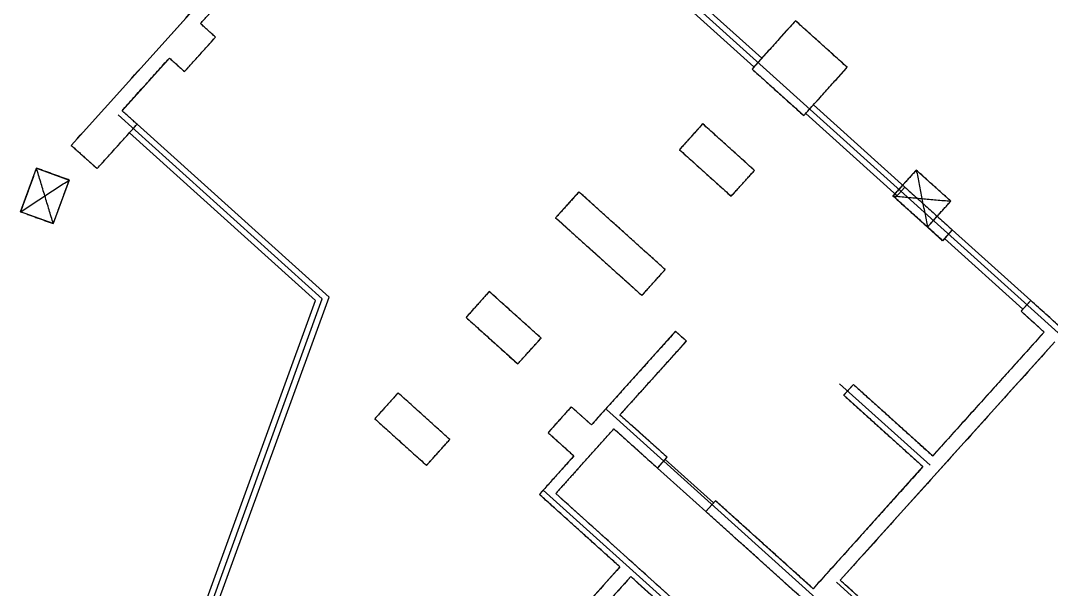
# Model space of a CAD drawing. Header units: millimetres. Extents: x -121354 to 132141, y -64344 to 350.
# Drawn here: x 65366 to 83134, y -24021 to -14220 of the extents above; entities that cross this region are included whole.
import ezdxf

# ---------------------------------------------------------------- set-up
doc = ezdxf.new("R2010")
doc.units = ezdxf.units.MM
for name, color, linetype in [('_wall_base028', 7, 'CONTINUOUS'), ('_wall_base068', 7, 'CONTINUOUS'), ('_wall_base100', 7, 'CONTINUOUS'), ('_wall_base140', 7, 'CONTINUOUS'), ('Block_102ë™_ìƒë¶€ê³¨ì¡°B2_0108', 7, 'CONTINUOUS'), ('Block_C_600X828', 7, 'CONTINUOUS'), ('Block_C_600X868', 7, 'CONTINUOUS'), ('Line091', 7, 'CONTINUOUS'), ('Line092', 7, 'CONTINUOUS'), ('Line107', 7, 'CONTINUOUS'), ('Line110', 7, 'CONTINUOUS'), ('Line140', 7, 'CONTINUOUS'), ('Line141', 7, 'CONTINUOUS'), ('Line153', 7, 'CONTINUOUS'), ('Line161', 7, 'CONTINUOUS'), ('Line162', 7, 'CONTINUOUS'), ('Line163', 7, 'CONTINUOUS'), ('Line164', 7, 'CONTINUOUS'), ('Line165', 7, 'CONTINUOUS'), ('Line166', 7, 'CONTINUOUS'), ('Line425', 7, 'CONTINUOUS'), ('Line481', 7, 'CONTINUOUS'), ('Line482', 7, 'CONTINUOUS'), ('Line483', 7, 'CONTINUOUS'), ('Line484', 7, 'CONTINUOUS'), ('Line486', 7, 'CONTINUOUS'), ('Line487', 7, 'CONTINUOUS'), ('Line488', 7, 'CONTINUOUS'), ('Line489', 7, 'CONTINUOUS'), ('Line490', 7, 'CONTINUOUS'), ('Line491', 7, 'CONTINUOUS'), ('Line492', 7, 'CONTINUOUS'), ('Line493', 7, 'CONTINUOUS'), ('Line494', 7, 'CONTINUOUS'), ('Line495', 7, 'CONTINUOUS'), ('Line496', 7, 'CONTINUOUS'), ('Line497', 7, 'CONTINUOUS'), ('Line498', 7, 'CONTINUOUS'), ('Line499', 7, 'CONTINUOUS'), ('Line500', 7, 'CONTINUOUS'), ('Line503', 7, 'CONTINUOUS'), ('Line510', 7, 'CONTINUOUS'), ('Line513', 7, 'CONTINUOUS'), ('Line515', 7, 'CONTINUOUS'), ('Line516', 7, 'CONTINUOUS'), ('Line524', 7, 'CONTINUOUS'), ('Line526', 7, 'CONTINUOUS'), ('Line527', 7, 'CONTINUOUS'), ('Line528', 7, 'CONTINUOUS'), ('Line531', 7, 'CONTINUOUS'), ('Line532', 7, 'CONTINUOUS'), ('Line534', 7, 'CONTINUOUS'), ('Line541', 7, 'CONTINUOUS'), ('Line543', 7, 'CONTINUOUS'), ('Line554', 7, 'CONTINUOUS'), ('Line559', 7, 'CONTINUOUS'), ('Line578', 7, 'CONTINUOUS'), ('Line579', 7, 'CONTINUOUS'), ('Line580', 7, 'CONTINUOUS'), ('Line852', 7, 'CONTINUOUS'), ('Line853', 7, 'CONTINUOUS'), ('Polyline068', 7, 'CONTINUOUS'), ('Polyline069', 7, 'CONTINUOUS'), ('Polyline070', 7, 'CONTINUOUS'), ('Polyline072', 7, 'CONTINUOUS'), ('Polyline075', 7, 'CONTINUOUS'), ('Polyline076', 7, 'CONTINUOUS'), ('Polyline077', 7, 'CONTINUOUS'), ('Polyline080', 7, 'CONTINUOUS')]:
    doc.layers.add(name, color=color, linetype=linetype)

msp = doc.modelspace()

# ---------------------------------------------------------------- linework, layer by layer
at = {"layer": '_wall_base028'}
for p, q in [((65366, -17514), (65639, -16762)), ((65639, -16762), (66203, -16967)), ((66203, -16967), (65929, -17719)), ((65929, -17719), (65366, -17514))]:
    msp.add_line(p, q, dxfattribs=at)
at = {"layer": '_wall_base068'}
for p, q in [((80404, -17242), (80806, -16796)), ((80806, -16796), (81400, -17331)), ((80999, -17777), (80404, -17242)), ((81400, -17331), (80999, -17777))]:
    msp.add_line(p, q, dxfattribs=at)
at = {"layer": '_wall_base100'}
for p, q in [((65366, -17514), (65639, -16762)), ((65639, -16762), (66203, -16967)), ((66203, -16967), (65929, -17719)), ((65929, -17719), (65366, -17514))]:
    msp.add_line(p, q, dxfattribs=at)
at = {"layer": '_wall_base140'}
for p, q in [((80404, -17242), (80806, -16796)), ((80806, -16796), (81400, -17331)), ((80999, -17777), (80404, -17242)), ((81400, -17331), (80999, -17777))]:
    msp.add_line(p, q, dxfattribs=at)
at = {"layer": 'Block_102ë™_ìƒë¶€ê³¨ì¡°B2_0108'}
for points in [[(66239, -16370), (72897, -8976)], [(68466, -14271), (69476, -13148)], [(68726, -14505), (68466, -14271)], [(78723, -14222), (77974, -15054)], [(79615, -15025), (78723, -14222)], [(68191, -15099), (68726, -14505)], [(67114, -15772), (67931, -14865)], [(67931, -14865), (68191, -15099)], [(77974, -15054), (78866, -15857)], [(78866, -15857), (79615, -15025)], [(67374, -16006), (67114, -15772)], [(66685, -16771), (67374, -16006)], [(77124, -15998), (76723, -16444)], [(78016, -16801), (77124, -15998)], [(66239, -16370), (66685, -16771)], [(76723, -16444), (77615, -17247)], [(77615, -17247), (78016, -16801)], [(74991, -17172), (74589, -17618)], [(76477, -18510), (74991, -17172)], [(80441, -17275), (80609, -17090)], [(80609, -17090), (81426, -17826)], [(81259, -18012), (80441, -17275)], [(74589, -17618), (76076, -18956)], [(81426, -17826), (81259, -18012)], [(76076, -18956), (76477, -18510)], [(73445, -18888), (73044, -19334)], [(74337, -19691), (73445, -18888)], [(82779, -19044), (82611, -19229)], [(83823, -19984), (82779, -19044)], [(73044, -19334), (73935, -20137)], [(83009, -19587), (82611, -19229)], [(73935, -20137), (74337, -19691)], [(76657, -19573), (75205, -21186)], [(76657, -19573), (76842, -19741)], [(83009, -19587), (81088, -21720)], [(76842, -19741), (75698, -21011)], [(83195, -19755), (79494, -23864)], [(79554, -20675), (79721, -20489)], [(79721, -20489), (81088, -21720)], [(71873, -20635), (71471, -21081)], [(72764, -21438), (71873, -20635)], [(79554, -20675), (80921, -21906)], [(74859, -20875), (74458, -21321)], [(75205, -21186), (74859, -20875)], [(71471, -21081), (72363, -21884)], [(75698, -21011), (76512, -21744)], [(74458, -21321), (74903, -21722)], [(74972, -21945), (75594, -21254)], [(75594, -21254), (76345, -21930)], [(72363, -21884), (72764, -21438)], [(74904, -21722), (74308, -22384)], [(76345, -21930), (76512, -21744)], [(74972, -21945), (74590, -22369)], [(80921, -21906), (79028, -24009)], [(75698, -23635), (74308, -22384)], [(77987, -25427), (74590, -22369)], [(77177, -22679), (77344, -22493)], [(79028, -24009), (77344, -22493)], [(79028, -24009), (77344, -22493)], [(79027, -24345), (77177, -22679)], [(75698, -23635), (72084, -27648)], [(75883, -23802), (72404, -27666)], [(77704, -25441), (75883, -23802)], [(81371, -25554), (79494, -23864)]]:
    msp.add_open_spline(points, degree=1, dxfattribs=at)
at = {"layer": 'Block_C_600X828'}
for points in [[(65639, -16762), (65366, -17514)], [(65929, -17719), (65639, -16762)], [(66203, -16967), (65639, -16762)], [(65366, -17514), (66203, -16967)], [(65929, -17719), (66203, -16967)], [(65366, -17514), (65929, -17719)]]:
    msp.add_open_spline(points, degree=1, dxfattribs=at)
at = {"layer": 'Block_C_600X868'}
for points in [[(80806, -16796), (80404, -17242)], [(80806, -16796), (80999, -17777)], [(81400, -17331), (80806, -16796)], [(80404, -17242), (81400, -17331)], [(80404, -17242), (80999, -17777)], [(80999, -17777), (81400, -17331)]]:
    msp.add_open_spline(points, degree=1, dxfattribs=at)
at = {"layer": 'Line091'}
msp.add_line((67241, -16155), (70449, -19043), dxfattribs=at)
at = {"layer": 'Line092'}
msp.add_line((67374, -16006), (70683, -18985), dxfattribs=at)
at = {"layer": 'Line107'}
msp.add_line((65489, -32670), (70449, -19043), dxfattribs=at)
at = {"layer": 'Line110'}
msp.add_line((67086, -28868), (70683, -18985), dxfattribs=at)
at = {"layer": 'Line140'}
msp.add_line((65618, -32610), (70566, -19014), dxfattribs=at)
at = {"layer": 'Line141'}
msp.add_line((67047, -15846), (70566, -19014), dxfattribs=at)
at = {"layer": 'Line153'}
msp.add_line((77010, -13984), (85049, -21222), dxfattribs=at)
at = {"layer": 'Line161'}
msp.add_line((81426, -17826), (82779, -19044), dxfattribs=at)
at = {"layer": 'Line162'}
msp.add_line((81292, -17974), (82645, -19192), dxfattribs=at)
at = {"layer": 'Line163'}
msp.add_line((79033, -15671), (80609, -17090), dxfattribs=at)
at = {"layer": 'Line164'}
msp.add_line((78899, -15820), (80475, -17238), dxfattribs=at)
at = {"layer": 'Line165'}
msp.add_line((77048, -13884), (78142, -14868), dxfattribs=at)
at = {"layer": 'Line166'}
msp.add_line((76971, -14084), (78008, -15017), dxfattribs=at)
at = {"layer": 'Line425'}
msp.add_line((81371, -25554), (79494, -23864), dxfattribs=at)
at = {"layer": 'Line481'}
msp.add_line((79027, -24345), (77177, -22679), dxfattribs=at)
at = {"layer": 'Line482'}
msp.add_line((77177, -22679), (77344, -22493), dxfattribs=at)
at = {"layer": 'Line483'}
msp.add_line((79028, -24009), (77344, -22493), dxfattribs=at)
at = {"layer": 'Line484'}
msp.add_line((76345, -21930), (76512, -21744), dxfattribs=at)
at = {"layer": 'Line486'}
msp.add_line((80921, -21906), (79028, -24009), dxfattribs=at)
at = {"layer": 'Line487'}
msp.add_line((80609, -17090), (81426, -17826), dxfattribs=at)
at = {"layer": 'Line488'}
msp.add_line((81426, -17826), (81259, -18012), dxfattribs=at)
at = {"layer": 'Line489'}
msp.add_line((83009, -19587), (81088, -21720), dxfattribs=at)
at = {"layer": 'Line490'}
msp.add_line((80441, -17275), (80609, -17090), dxfattribs=at)
at = {"layer": 'Line491'}
msp.add_line((81259, -18012), (80441, -17275), dxfattribs=at)
at = {"layer": 'Line492'}
msp.add_line((82779, -19044), (82611, -19229), dxfattribs=at)
at = {"layer": 'Line493'}
msp.add_line((66239, -16370), (72897, -8976), dxfattribs=at)
at = {"layer": 'Line494'}
msp.add_line((79721, -20489), (81088, -21720), dxfattribs=at)
at = {"layer": 'Line495'}
msp.add_line((67114, -15772), (67931, -14865), dxfattribs=at)
at = {"layer": 'Line496'}
msp.add_line((83195, -19755), (79494, -23864), dxfattribs=at)
at = {"layer": 'Line497'}
msp.add_line((83009, -19587), (82611, -19229), dxfattribs=at)
at = {"layer": 'Line498'}
msp.add_line((79554, -20675), (80921, -21906), dxfattribs=at)
at = {"layer": 'Line499'}
msp.add_line((79028, -24009), (77344, -22493), dxfattribs=at)
at = {"layer": 'Line500'}
msp.add_line((79554, -20675), (79721, -20489), dxfattribs=at)
at = {"layer": 'Line503'}
msp.add_line((68466, -14271), (69476, -13148), dxfattribs=at)
at = {"layer": 'Line510'}
msp.add_line((77920, -25501), (74375, -22309), dxfattribs=at)
at = {"layer": 'Line513'}
msp.add_line((75463, -20921), (79134, -24226), dxfattribs=at)
at = {"layer": 'Line515'}
msp.add_line((79483, -20477, 93), (81044, -21882, 93), dxfattribs=at)
at = {"layer": 'Line516'}
msp.add_line((81287, -25572), (79429, -23899), dxfattribs=at)
at = {"layer": 'Line524'}
msp.add_line((74972, -21945), (74590, -22369), dxfattribs=at)
at = {"layer": 'Line526'}
msp.add_line((77704, -25441), (75883, -23802), dxfattribs=at)
at = {"layer": 'Line527'}
msp.add_line((75698, -23635), (74308, -22384), dxfattribs=at)
at = {"layer": 'Line528'}
msp.add_line((75883, -23802), (72404, -27666), dxfattribs=at)
at = {"layer": 'Line531'}
msp.add_line((75698, -23635), (72084, -27648), dxfattribs=at)
at = {"layer": 'Line532'}
msp.add_line((77987, -25427), (74590, -22369), dxfattribs=at)
at = {"layer": 'Line534'}
msp.add_line((74904, -21722), (74308, -22384), dxfattribs=at)
at = {"layer": 'Line541'}
msp.add_line((74972, -21945), (75594, -21254), dxfattribs=at)
at = {"layer": 'Line543'}
msp.add_line((75698, -21011), (76512, -21744), dxfattribs=at)
at = {"layer": 'Line554'}
msp.add_line((83823, -19984), (82779, -19044), dxfattribs=at)
at = {"layer": 'Line559'}
msp.add_line((75594, -21254), (76345, -21930), dxfattribs=at)
at = {"layer": 'Line578'}
msp.add_line((76657, -19573), (76842, -19741), dxfattribs=at)
at = {"layer": 'Line579'}
msp.add_line((76657, -19573), (75205, -21186), dxfattribs=at)
at = {"layer": 'Line580'}
msp.add_line((76842, -19741), (75698, -21011), dxfattribs=at)
at = {"layer": 'Line852'}
msp.add_line((77177, -22679), (76345, -21930), dxfattribs=at)
at = {"layer": 'Line853'}
msp.add_line((77311, -22531), (76479, -21781), dxfattribs=at)
at = {"layer": 'Polyline068'}
for p, q in [((71873, -20635), (71471, -21081)), ((72764, -21438), (71873, -20635)), ((71471, -21081), (72363, -21884)), ((72363, -21884), (72764, -21438))]:
    msp.add_line(p, q, dxfattribs=at)
at = {"layer": 'Polyline069'}
for p, q in [((78723, -14222), (77974, -15054)), ((79615, -15025), (78723, -14222)), ((77974, -15054), (78866, -15857)), ((78866, -15857), (79615, -15025))]:
    msp.add_line(p, q, dxfattribs=at)
at = {"layer": 'Polyline070'}
for p, q in [((77124, -15998), (76723, -16444)), ((78016, -16801), (77124, -15998)), ((76723, -16444), (77615, -17247)), ((77615, -17247), (78016, -16801))]:
    msp.add_line(p, q, dxfattribs=at)
at = {"layer": 'Polyline072'}
for p, q in [((68726, -14505), (68466, -14271)), ((68191, -15099), (68726, -14505)), ((67931, -14865), (68191, -15099))]:
    msp.add_line(p, q, dxfattribs=at)
at = {"layer": 'Polyline075'}
for p, q in [((67374, -16006), (67114, -15772)), ((66685, -16771), (67374, -16006)), ((66239, -16370), (66685, -16771))]:
    msp.add_line(p, q, dxfattribs=at)
at = {"layer": 'Polyline076'}
for p, q in [((74991, -17172), (74589, -17618)), ((76477, -18510), (74991, -17172)), ((74589, -17618), (76076, -18956)), ((76076, -18956), (76477, -18510))]:
    msp.add_line(p, q, dxfattribs=at)
at = {"layer": 'Polyline077'}
for p, q in [((73445, -18888), (73044, -19334)), ((74337, -19691), (73445, -18888)), ((73044, -19334), (73935, -20137)), ((73935, -20137), (74337, -19691))]:
    msp.add_line(p, q, dxfattribs=at)
at = {"layer": 'Polyline080'}
for p, q in [((74859, -20875), (74458, -21321)), ((75205, -21186), (74859, -20875)), ((74458, -21321), (74903, -21722))]:
    msp.add_line(p, q, dxfattribs=at)

doc.saveas('drawing.dxf')
